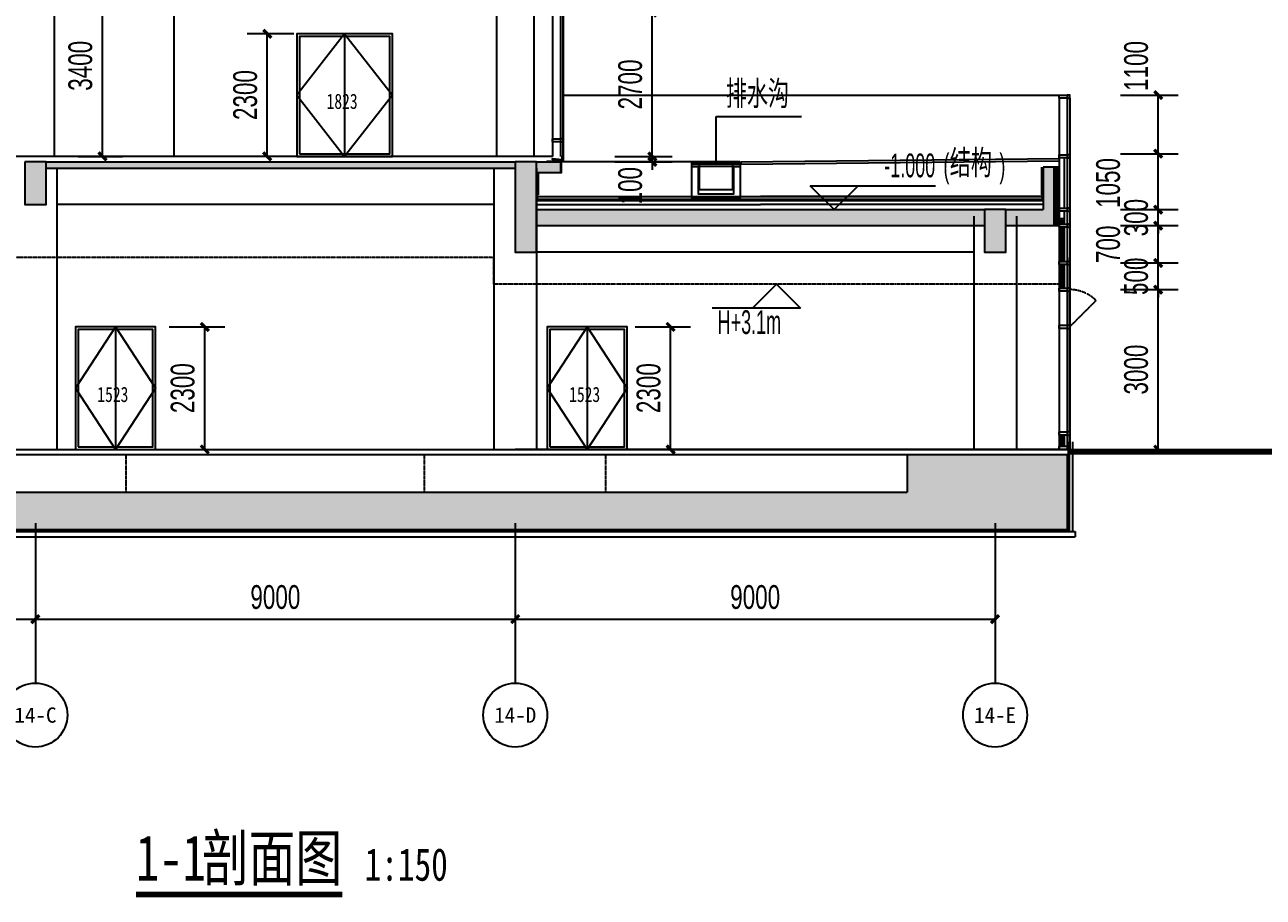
# Model space of a CAD drawing. Extents: x -186194 to 139607, y -228907 to -26595.
# Drawn here: x 56222 to 79452, y -180773 to -164401 of the extents above; entities that cross this region are included whole.
import ezdxf
from ezdxf.enums import TextEntityAlignment as Align

# ---------------------------------------------------------------- set-up
doc = ezdxf.new("R2010")
doc.units = 0
doc.header["$LTSCALE"] = 10
doc.header["$MEASUREMENT"] = 0
doc.linetypes.add('DASH', pattern=[0.35, 0.25, -0.1])
for name, color, linetype in [('01-标注_尺寸', 124, 'Continuous'), ('01-标注_标高', 200, 'Continuous'), ('01-标注_符号', 200, 'Continuous'), ('01-标注_轴线坐标', 132, 'Continuous'), ('02-TEXT_标注', 130, 'Continuous'), ('02-TEXT_轴号', 7, 'Continuous'), ('05-填充_天正', 26, 'Continuous'), ('A-C_玻璃幕墙', 140, 'Continuous'), ('A-C_窗', 140, 'Continuous'), ('A-C_门', 150, 'Continuous'), ('A-D_龙骨', 152, 'Continuous'), ('A-O_屋面', 201, 'Continuous'), ('A-O_防水层', 222, 'Continuous'), ('A-SUR_保温', 222, 'Continuous'), ('A-SUR_吊顶', 40, 'Continuous'), ('A-SUR_看线', 231, 'Continuous'), ('A-SUR_面层', 191, 'Continuous'), ('A-TECH_结构', 21, 'Continuous'), ('A_STR-砌块墙', 121, 'Continuous'), ('A_STR-砼墙', 51, 'Continuous'), ('A_STR-砼柱', 51, 'Continuous'), ('AXIS_TEXT', 7, 'Continuous'), ('D_铝板', 181, 'Continuous'), ('DIM_SYMB', 3, 'Continuous'), ('PUB_HATCH', 8, 'Continuous'), ('建-标注-文本', 254, 'Continuous'), ('构造物', 145, 'Continuous')]:
    doc.layers.add(name, color=color, linetype=linetype)
doc.layers.add('04-不打印_辅助线', color=165, linetype='Continuous', plot=False)
doc.styles.add('_TCH_AXIS', font='STXIHEI_0.TTF', dxfattribs={"width": 0.75})
doc.styles.add('_TCH_DIM', font='ros.shx', dxfattribs={"width": 0.8, "bigfont": 'jd.shx'})
doc.styles.add('_TCH_DIM_T3', font='ros.shx', dxfattribs={"width": 0.705882, "bigfont": 'jd.shx'})
doc.styles.add('COMPLEX', font='COMPLEX')
doc.styles.get("Standard").update_dxf_attribs({"font": 'STXIHEI_0.TTF', "width": 0.75})
doc.dimstyles.new('_TCH_ARCH&&150', dxfattribs={"dimtxt": 446.25, "dimasz": 150, "dimexe": 375, "dimexo": 450, "dimgap": 189.375, "dimtad": 1, "dimdec": 0, "dimzin": 0, "dimdsep": 46, "dimtxsty": '_TCH_DIM_T3', "dimblk": 'ARCHTICK', "dimcen": 0.09, "dimclrt": 7, "dimazin": 2, "dimtfac": 1, "dimtdec": 0, "dimtix": 1, "dimtmove": 2, "dimatfit": 3, "dimfxl": 0, "dimtolj": 1, "dimtzin": 0, "dimarcsym": 0})
pattern_1 = [(45, (4885.017, 670), (-17.96051, 17.96051), []), (45, (4902.977, 670), (-17.96051, 17.96051), [12.7, -6.35])]

# ---------------------------------------------------------------- blocks, each defined once
blk = doc.blocks.new('A$C0708122A')
for points in [[(0, 0), (1500, 0), (1500, 2300), (0, 2300)], [(50, 50), (1450, 50), (1450, 2250), (50, 2250)]]:
    blk.add_lwpolyline(points, close=True)
for points in [[(750, 2300), (0, 1150), (750, 0)], [(750, 2300), (750, 0)], [(750, 2300), (1500, 1150), (750, 0)]]:
    blk.add_lwpolyline(points)
at = {"layer": '04-不打印_辅助线', "width": 0.75}
blk.add_text('1523', height=285.4, dxfattribs=at).set_placement((411, 891))
blk = doc.blocks.new('A$C7BB36D39')
for points in [[(0, 0), (1800, 0), (1800, 2300), (0, 2300)], [(50, 50), (1750, 50), (1750, 2250), (50, 2250)]]:
    blk.add_lwpolyline(points, close=True)
for points in [[(900, 2300), (0, 1150), (900, 0)], [(900, 2300), (900, 0)], [(900, 2300), (1800, 1150), (900, 0)]]:
    blk.add_lwpolyline(points)
at = {"layer": '04-不打印_辅助线', "width": 0.75}
blk.add_text('1823', height=285.4, dxfattribs=at).set_placement((561, 891))
blk = doc.blocks.new('kyuhtr')
for points in [[(50, -30), (0, -30), (0, 30), (50, 30)], [(50, -30), (200, -30), (200, 30), (50, 30)]]:
    blk.add_lwpolyline(points, close=True)
blk = doc.blocks.new('$LinePat$岩棉板')
at = {"color": 0}
for p, q in [((0, -17), (12, -67)), ((12, -67), (24, -17))]:
    blk.add_line(p, q, dxfattribs=at)
for centre, start, end in [((12, -17), 0, 180), ((0, -67), 270, 0), ((24, -67), 180, 270)]:
    blk.add_arc(centre, 12, start, end, dxfattribs=at)
at = {"layer": 'Defpoints'}
blk.add_point((0, 0), dxfattribs=at)
at = {"layer": 'Defpoints', "color": 0}
blk.add_point((24, -84), dxfattribs=at)
blk = doc.blocks.new('*U16')
blk.add_lwpolyline([(0, 100), (440, 100), (440, 0), (0, 0)], close=True)
at = {"color": 8, "xscale": -1.222222221203703, "yscale": 1.188379012465143, "zscale": 1.188379012465143}
for p in [(29, 100), (59, 100), (88, 100), (117, 100), (147, 100), (176, 100), (205, 100), (235, 100), (264, 100), (293, 100), (323, 100), (352, 100), (381, 100), (411, 100), (440, 100)]:
    blk.add_blockref('$LinePat$岩棉板', p, dxfattribs=at)
blk = doc.blocks.new('*U15')
blk.add_lwpolyline([(0, 100), (640, 100), (640, 0), (0, 0)], close=True)
at = {"color": 8, "xscale": -1.212121211111111, "yscale": 1.188379012465143, "zscale": 1.188379012465143}
for p in [(29, 100), (58, 100), (87, 100), (116, 100), (145, 100), (175, 100), (204, 100), (233, 100), (262, 100), (291, 100), (320, 100), (349, 100), (378, 100), (407, 100), (436, 100), (465, 100), (495, 100), (524, 100), (553, 100), (582, 100), (611, 100), (640, 100)]:
    blk.add_blockref('$LinePat$岩棉板', p, dxfattribs=at)
blk = doc.blocks.new('*U18')
blk.add_lwpolyline([(0, 100), (210, 100), (210, 0), (0, 0)], close=True)
at = {"color": 8, "xscale": -1.249999998939797, "yscale": 1.188379012465143, "zscale": 1.188379012465143}
for p in [(30, 100), (60, 100), (90, 100), (120, 100), (150, 100), (180, 100), (210, 100)]:
    blk.add_blockref('$LinePat$岩棉板', p, dxfattribs=at)
blk = doc.blocks.new('*U39')
blk.add_lwpolyline([(0, 100), (1100, 100), (1100, 0), (0, 0)], close=True)
at = {"color": 8, "xscale": -1.206140349872267, "yscale": 1.188379012465143, "zscale": 1.188379012465143}
for p in [(29, 100), (58, 100), (87, 100), (116, 100), (145, 100), (174, 100), (203, 100), (232, 100), (261, 100), (289, 100), (318, 100), (347, 100), (376, 100), (405, 100), (434, 100), (463, 100), (492, 100), (521, 100), (550, 100), (579, 100), (608, 100), (637, 100), (666, 100), (695, 100), (724, 100), (753, 100), (782, 100), (811, 100), (839, 100), (868, 100), (897, 100), (926, 100), (955, 100), (984, 100), (1013, 100), (1042, 100), (1071, 100), (1100, 100)]:
    blk.add_blockref('$LinePat$岩棉板', p, dxfattribs=at)
blk = doc.blocks.new('*U40')
blk.add_lwpolyline([(0, 100), (100, 100), (100, 0), (0, 0)], close=True)
at = {"color": 8, "xscale": -1.38888889191253, "yscale": 1.188379012465143, "zscale": 1.188379012465143}
for p in [(33, 100), (67, 100), (100, 100)]:
    blk.add_blockref('$LinePat$岩棉板', p, dxfattribs=at)
blk = doc.blocks.new('dartt')
at = {"transparency": 33554641}
h = blk.add_hatch(dxfattribs=at)
h.set_pattern_fill('ANSI32', color=26)
h.set_pattern_definition([(45, (1294.211, 122.3605), (-3.367596, 3.367596), []), (45, (1296.4563, 122.3605), (-3.367596, 3.367596), [])])
edge = h.paths.add_edge_path()
edge.add_arc((0, 21), 4, 0, 90)
edge.add_line((0, 25), (0, 0))
edge.add_line((0, 0), (25, 0))
edge.add_arc((21, 0), 4, 0, 90)
edge.add_line((21, 4), (4, 4))
edge.add_line((4, 4), (4, 21))
blk.add_lwpolyline([(0, 25), (0, 0), (25, 0)])
blk.add_lwpolyline([(0, 25), (0, 25, -0.414214), (4, 21), (4, 4), (21, 4, -0.414214), (25, 0), (25, 0)], format="xyb")
blk = doc.blocks.new('ddddd')
at = {"layer": '05-填充_天正'}
h = blk.add_hatch(dxfattribs=at)
h.set_pattern_fill('ANSI33', color=256, scale=8)
h.set_pattern_definition([(45, (4711.517, 670), (-17.96051, 17.96051), []), (45, (4729.477, 670), (-17.96051, 17.96051), [12.7, -6.35])])
h.paths.add_polyline_path([(-628, 580), (-628, 550), (-325, 550), (-325, 580)])
h = blk.add_hatch(dxfattribs=at)
h.set_pattern_fill('ANSI33', color=256, scale=8)
h.set_pattern_definition(pattern_1)
h.paths.add_polyline_path([(-260, 550), (-260, 580), (-310, 580), (-310, 550)])
h = blk.add_hatch(dxfattribs=at)
h.set_pattern_fill('ANSI33', color=256, scale=8)
h.set_pattern_definition(pattern_1)
h.paths.add_polyline_path([(-195, 550), (-195, 580), (-245, 580), (-245, 550)])
h = blk.add_hatch(dxfattribs=at)
h.set_pattern_fill('ANSI33', color=256, scale=8)
h.set_pattern_definition(pattern_1)
h.paths.add_polyline_path([(-130, 550), (-130, 580), (-180, 580), (-180, 550)])
h = blk.add_hatch(dxfattribs=at)
h.set_pattern_fill('ANSI33', color=256, scale=8)
h.set_pattern_definition([(45, (5091.517, 670), (-17.96051, 17.96051), []), (45, (5109.477, 670), (-17.96051, 17.96051), [12.7, -6.35])])
h.paths.add_polyline_path([(262, 550), (262, 580), (-50, 580), (-50, 550)])
blk.add_lwpolyline([(-500, 550), (-500, 60), (130, 60), (130, 550)], dxfattribs=at)
at = {"layer": 'A-SUR_面层'}
for p, q in [((262, 580), (-628, 580)), ((-628, 550), (-628, 580)), ((262, 550), (-628, 550)), ((-325, 550), (-325, 580)), ((-310, 550), (-310, 580)), ((-260, 550), (-260, 580)), ((-245, 550), (-245, 580)), ((-195, 550), (-195, 580)), ((-180, 550), (-180, 580)), ((-130, 550), (-130, 580)), ((-115, 550), (-115, 580)), ((-65, 550), (-65, 580)), ((-50, 550), (-50, 580)), ((262, 550), (262, 580))]:
    blk.add_line(p, q, dxfattribs=at)
at = {"layer": 'A_STR-砌块墙'}
blk.add_lwpolyline([(-640, 490), (-520, 490), (-520, -20), (150, -20), (150, 490), (270, 490), (270, -100), (-640, -100), (-640, 490)], dxfattribs=at)
at = {"layer": '构造物', "ltscale": 0.2}
blk.add_lwpolyline([(-640, 540), (270, 540), (270, 490), (-640, 490)], close=True, dxfattribs=at)
at = {"layer": '构造物', "linetype": 'DASH', "ltscale": 0.2}
blk.add_blockref('dartt', (-640, 540), dxfattribs=at)
at = {"layer": '构造物', "linetype": 'DASH', "ltscale": 0.2, "xscale": -1}
blk.add_blockref('dartt', (270, 540), dxfattribs=at)
blk = doc.blocks.new('_AXISO')
blk.add_circle((0, 0), 0.5)
at = {"layer": 'AXIS_TEXT', "style": 'COMPLEX', "width": 1.041667}
blk.add_attdef('A', text='', height=0.56, dxfattribs=at).set_placement((-0.25, -0.28), (0.25, -0.28), align=Align.FIT)
blk = doc.blocks.new('_ArchTick')
at = {"color": 0, "linetype": 'ByBlock', "const_width": 0.4}
blk.add_lwpolyline([(-0.5, -0.5), (0.5, 0.5)], dxfattribs=at)
blk = doc.blocks.new('*D96')
at = {"layer": '01-标注_轴线坐标', "color": 0, "lineweight": -2, "transparency": 16777216}
for p, q in [((47422, -174204), (47422, -175929)), ((56422, -174204), (56422, -175929)), ((47422, -175554), (56422, -175554))]:
    blk.add_line(p, q, dxfattribs=at)
at = {"layer": 'Defpoints', "color": 0, "transparency": 16777216}
for p in [(47422, -173754), (56422, -173754), (56422, -175554)]:
    blk.add_point(p, dxfattribs=at)
at = {"layer": '01-标注_轴线坐标', "color": 0, "lineweight": -2, "transparency": 16777216, "xscale": 150, "yscale": 150, "zscale": 150, "rotation": 180}
blk.add_blockref('_ArchTick', (47422, -175554), dxfattribs=at)
at = {"layer": '01-标注_轴线坐标', "color": 0, "lineweight": -2, "transparency": 16777216, "xscale": 150, "yscale": 150, "zscale": 150}
blk.add_blockref('_ArchTick', (56422, -175554), dxfattribs=at)
at = {"layer": '01-标注_轴线坐标', "color": 7, "transparency": 16777216, "insert": (51922, -175142), "char_height": 446.2, "attachment_point": 5, "style": '_TCH_DIM_T3'}
blk.add_mtext('\\A1;9000', dxfattribs=at)
blk = doc.blocks.new('*D97')
at = {"layer": '01-标注_轴线坐标', "color": 0, "lineweight": -2, "transparency": 16777216}
for p, q in [((56422, -174204), (56422, -175929)), ((65422, -174204), (65422, -175929)), ((56422, -175554), (65422, -175554))]:
    blk.add_line(p, q, dxfattribs=at)
at = {"layer": 'Defpoints', "color": 0, "transparency": 16777216}
for p in [(56422, -173754), (65422, -173754), (65422, -175554)]:
    blk.add_point(p, dxfattribs=at)
at = {"layer": '01-标注_轴线坐标', "color": 0, "lineweight": -2, "transparency": 16777216, "xscale": 150, "yscale": 150, "zscale": 150, "rotation": 180}
blk.add_blockref('_ArchTick', (56422, -175554), dxfattribs=at)
at = {"layer": '01-标注_轴线坐标', "color": 0, "lineweight": -2, "transparency": 16777216, "xscale": 150, "yscale": 150, "zscale": 150}
blk.add_blockref('_ArchTick', (65422, -175554), dxfattribs=at)
at = {"layer": '01-标注_轴线坐标', "color": 7, "transparency": 16777216, "insert": (60922, -175142), "char_height": 446.2, "attachment_point": 5, "style": '_TCH_DIM_T3'}
blk.add_mtext('\\A1;9000', dxfattribs=at)
blk = doc.blocks.new('*D98')
at = {"layer": '01-标注_轴线坐标', "color": 0, "lineweight": -2, "transparency": 16777216}
for p, q in [((65422, -174204), (65422, -175929)), ((74422, -174204), (74422, -175929)), ((65422, -175554), (74422, -175554))]:
    blk.add_line(p, q, dxfattribs=at)
at = {"layer": 'Defpoints', "color": 0, "transparency": 16777216}
for p in [(65422, -173754), (74422, -173754), (74422, -175554)]:
    blk.add_point(p, dxfattribs=at)
at = {"layer": '01-标注_轴线坐标', "color": 0, "lineweight": -2, "transparency": 16777216, "xscale": 150, "yscale": 150, "zscale": 150, "rotation": 180}
blk.add_blockref('_ArchTick', (65422, -175554), dxfattribs=at)
at = {"layer": '01-标注_轴线坐标', "color": 0, "lineweight": -2, "transparency": 16777216, "xscale": 150, "yscale": 150, "zscale": 150}
blk.add_blockref('_ArchTick', (74422, -175554), dxfattribs=at)
at = {"layer": '01-标注_轴线坐标', "color": 7, "transparency": 16777216, "insert": (69922, -175142), "char_height": 446.2, "attachment_point": 5, "style": '_TCH_DIM_T3'}
blk.add_mtext('\\A1;9000', dxfattribs=at)
blk = doc.blocks.new('_FZH')
blk.add_lwpolyline([(-0.5, -0.5), (0.5, -0.5), (0.5, 0.5), (-0.5, 0.5)], close=True)
at = {"layer": 'PUB_HATCH'}
blk.add_solid([(-0.5, -0.5), (0.5, -0.5), (-0.5, 0.5), (0.5, 0.5)], dxfattribs=at)
blk = doc.blocks.new('*D123')
at = {"layer": '01-标注_尺寸', "color": 0, "lineweight": -2, "transparency": 16777216}
for p, q in [((67287, -164170), (68367, -164170)), ((67992, -166871), (67992, -164170)), ((67287, -166871), (68367, -166871))]:
    blk.add_line(p, q, dxfattribs=at)
at = {"layer": 'Defpoints', "color": 0, "transparency": 16777216}
for p in [(66837, -164170), (67992, -164170), (66837, -166871)]:
    blk.add_point(p, dxfattribs=at)
at = {"layer": '01-标注_尺寸', "color": 0, "lineweight": -2, "transparency": 16777216, "xscale": 150, "yscale": 150, "zscale": 150}
for p, rotation in [((67992, -164170), 90), ((67992, -166871), 270)]:
    blk.add_blockref('_ArchTick', p, dxfattribs=dict(at, rotation=rotation))
at = {"layer": '01-标注_尺寸', "color": 7, "transparency": 16777216, "insert": (67579, -165521), "char_height": 446.2, "attachment_point": 5, "rotation": 90, "style": '_TCH_DIM_T3'}
blk.add_mtext('\\A1;2700', dxfattribs=at)
blk = doc.blocks.new('*D124')
at = {"layer": '01-标注_尺寸', "color": 0, "lineweight": -2, "transparency": 16777216}
for p, q in [((67992, -166871), (67992, -166721)), ((67287, -166871), (68367, -166871)), ((67287, -166971), (68367, -166971)), ((67992, -166971), (67992, -166871)), ((67992, -166971), (67992, -167121))]:
    blk.add_line(p, q, dxfattribs=at)
at = {"layer": 'Defpoints', "color": 0, "transparency": 16777216}
for p in [(66837, -166871), (66837, -166971), (67992, -166871)]:
    blk.add_point(p, dxfattribs=at)
at = {"layer": '01-标注_尺寸', "color": 0, "lineweight": -2, "transparency": 16777216, "xscale": 150, "yscale": 150, "zscale": 150}
for p, rotation in [((67992, -166871), 270), ((67992, -166971), 90)]:
    blk.add_blockref('_ArchTick', p, dxfattribs=dict(at, rotation=rotation))
at = {"layer": '01-标注_尺寸', "color": 7, "transparency": 16777216, "insert": (67579, -167421), "char_height": 446.2, "attachment_point": 5, "rotation": 90, "style": '_TCH_DIM_T3'}
blk.add_mtext('\\A1;100', dxfattribs=at)
blk = doc.blocks.new('*D125')
at = {"layer": '01-标注_尺寸', "color": 0, "lineweight": -2, "transparency": 16777216}
for p, q in [((76777, -165721), (77857, -165721)), ((77482, -166820), (77482, -165721)), ((76777, -166820), (77857, -166820))]:
    blk.add_line(p, q, dxfattribs=at)
at = {"layer": 'Defpoints', "color": 0, "transparency": 16777216}
for p in [(76327, -165721), (77482, -165721), (76327, -166820)]:
    blk.add_point(p, dxfattribs=at)
at = {"layer": '01-标注_尺寸', "color": 0, "lineweight": -2, "transparency": 16777216, "xscale": 150, "yscale": 150, "zscale": 150}
for p, rotation in [((77482, -165721), 90), ((77482, -166820), 270)]:
    blk.add_blockref('_ArchTick', p, dxfattribs=dict(at, rotation=rotation))
at = {"layer": '01-标注_尺寸', "color": 7, "transparency": 16777216, "insert": (77069, -165174), "char_height": 446.2, "attachment_point": 5, "rotation": 90, "style": '_TCH_DIM_T3'}
blk.add_mtext('\\A1;1100', dxfattribs=at)
blk = doc.blocks.new('*D126')
at = {"layer": '01-标注_尺寸', "color": 0, "lineweight": -2, "transparency": 16777216}
for p, q in [((76777, -166820), (77857, -166820)), ((77482, -167870), (77482, -166820)), ((76777, -167870), (77857, -167870))]:
    blk.add_line(p, q, dxfattribs=at)
at = {"layer": 'Defpoints', "color": 0, "transparency": 16777216}
for p in [(76327, -166820), (77482, -166820), (76327, -167870)]:
    blk.add_point(p, dxfattribs=at)
at = {"layer": '01-标注_尺寸', "color": 0, "lineweight": -2, "transparency": 16777216, "xscale": 150, "yscale": 150, "zscale": 150}
for p, rotation in [((77482, -166820), 90), ((77482, -167870), 270)]:
    blk.add_blockref('_ArchTick', p, dxfattribs=dict(at, rotation=rotation))
at = {"layer": '01-标注_尺寸', "color": 7, "transparency": 16777216, "insert": (76544, -167370), "char_height": 446.2, "attachment_point": 5, "rotation": 90, "style": '_TCH_DIM_T3'}
blk.add_mtext('\\A1;1050', dxfattribs=at)
blk = doc.blocks.new('*D127')
at = {"layer": '01-标注_尺寸', "color": 0, "lineweight": -2, "transparency": 16777216}
for p, q in [((77482, -167870), (77482, -167720)), ((76777, -167870), (77857, -167870)), ((77482, -168170), (77482, -167870)), ((76777, -168170), (77857, -168170)), ((77482, -168170), (77482, -168320))]:
    blk.add_line(p, q, dxfattribs=at)
at = {"layer": 'Defpoints', "color": 0, "transparency": 16777216}
for p in [(76327, -167870), (77482, -167870), (76327, -168170)]:
    blk.add_point(p, dxfattribs=at)
at = {"layer": '01-标注_尺寸', "color": 0, "lineweight": -2, "transparency": 16777216, "xscale": 150, "yscale": 150, "zscale": 150}
for p, rotation in [((77482, -167870), 270), ((77482, -168170), 90)]:
    blk.add_blockref('_ArchTick', p, dxfattribs=dict(at, rotation=rotation))
at = {"layer": '01-标注_尺寸', "color": 7, "transparency": 16777216, "insert": (77069, -168020), "char_height": 446.2, "attachment_point": 5, "rotation": 90, "style": '_TCH_DIM_T3'}
blk.add_mtext('\\A1;300', dxfattribs=at)
blk = doc.blocks.new('*D128')
at = {"layer": '01-标注_尺寸', "color": 0, "lineweight": -2, "transparency": 16777216}
for p, q in [((76777, -168170), (77857, -168170)), ((77482, -168871), (77482, -168170)), ((76777, -168871), (77857, -168871))]:
    blk.add_line(p, q, dxfattribs=at)
at = {"layer": 'Defpoints', "color": 0, "transparency": 16777216}
for p in [(76327, -168170), (77482, -168170), (76327, -168871)]:
    blk.add_point(p, dxfattribs=at)
at = {"layer": '01-标注_尺寸', "color": 0, "lineweight": -2, "transparency": 16777216, "xscale": 150, "yscale": 150, "zscale": 150}
for p, rotation in [((77482, -168170), 90), ((77482, -168871), 270)]:
    blk.add_blockref('_ArchTick', p, dxfattribs=dict(at, rotation=rotation))
at = {"layer": '01-标注_尺寸', "color": 7, "transparency": 16777216, "insert": (76544, -168520), "char_height": 446.2, "attachment_point": 5, "rotation": 90, "style": '_TCH_DIM_T3'}
blk.add_mtext('\\A1;700', dxfattribs=at)
blk = doc.blocks.new('*D129')
at = {"layer": '01-标注_尺寸', "color": 0, "lineweight": -2, "transparency": 16777216}
for p, q in [((76777, -168871), (77857, -168871)), ((77482, -168871), (77482, -168721)), ((77482, -169371), (77482, -168871)), ((76777, -169371), (77857, -169371)), ((77482, -169371), (77482, -169521))]:
    blk.add_line(p, q, dxfattribs=at)
at = {"layer": 'Defpoints', "color": 0, "transparency": 16777216}
for p in [(76327, -168871), (77482, -168871), (76327, -169371)]:
    blk.add_point(p, dxfattribs=at)
at = {"layer": '01-标注_尺寸', "color": 0, "lineweight": -2, "transparency": 16777216, "xscale": 150, "yscale": 150, "zscale": 150}
for p, rotation in [((77482, -168871), 270), ((77482, -169371), 90)]:
    blk.add_blockref('_ArchTick', p, dxfattribs=dict(at, rotation=rotation))
at = {"layer": '01-标注_尺寸', "color": 7, "transparency": 16777216, "insert": (77069, -169121), "char_height": 446.2, "attachment_point": 5, "rotation": 90, "style": '_TCH_DIM_T3'}
blk.add_mtext('\\A1;500', dxfattribs=at)
blk = doc.blocks.new('*D130')
at = {"layer": '01-标注_尺寸', "color": 0, "lineweight": -2, "transparency": 16777216}
for p, q in [((76777, -169371), (77857, -169371)), ((77482, -172371), (77482, -169371)), ((76777, -172371), (77857, -172371))]:
    blk.add_line(p, q, dxfattribs=at)
at = {"layer": 'Defpoints', "color": 0, "transparency": 16777216}
for p in [(76327, -169371), (77482, -169371), (76327, -172371)]:
    blk.add_point(p, dxfattribs=at)
at = {"layer": '01-标注_尺寸', "color": 0, "lineweight": -2, "transparency": 16777216, "xscale": 150, "yscale": 150, "zscale": 150}
for p, rotation in [((77482, -169371), 90), ((77482, -172371), 270)]:
    blk.add_blockref('_ArchTick', p, dxfattribs=dict(at, rotation=rotation))
at = {"layer": '01-标注_尺寸', "color": 7, "transparency": 16777216, "insert": (77069, -170871), "char_height": 446.2, "attachment_point": 5, "rotation": 90, "style": '_TCH_DIM_T3'}
blk.add_mtext('\\A1;3000', dxfattribs=at)
blk = doc.blocks.new('*D193')
at = {"layer": '01-标注_尺寸', "color": 0, "lineweight": -2, "transparency": 16777216}
for p, q in [((61268, -164570), (60395, -164570)), ((60770, -166870), (60770, -164570)), ((61268, -166870), (60395, -166870))]:
    blk.add_line(p, q, dxfattribs=at)
at = {"layer": 'Defpoints', "color": 0, "transparency": 16777216}
for p in [(60770, -164570), (61718, -164570), (61718, -166870)]:
    blk.add_point(p, dxfattribs=at)
at = {"layer": '01-标注_尺寸', "color": 0, "lineweight": -2, "transparency": 16777216, "xscale": 150, "yscale": 150, "zscale": 150}
for p, rotation in [((60770, -164570), 90), ((60770, -166870), 270)]:
    blk.add_blockref('_ArchTick', p, dxfattribs=dict(at, rotation=rotation))
at = {"layer": '01-标注_尺寸', "color": 7, "transparency": 16777216, "insert": (60358, -165720), "char_height": 446.2, "attachment_point": 5, "rotation": 90, "style": '_TCH_DIM_T3'}
blk.add_mtext('\\A1;2300', dxfattribs=at)
blk = doc.blocks.new('*D194')
at = {"layer": '01-标注_尺寸', "color": 0, "lineweight": -2, "transparency": 16777216}
for p, q in [((67672, -170071), (68711, -170071)), ((68336, -172370), (68336, -170071)), ((67672, -172370), (68711, -172370))]:
    blk.add_line(p, q, dxfattribs=at)
at = {"layer": 'Defpoints', "color": 0, "transparency": 16777216}
for p in [(67222, -170071), (68336, -170071), (67222, -172370)]:
    blk.add_point(p, dxfattribs=at)
at = {"layer": '01-标注_尺寸', "color": 0, "lineweight": -2, "transparency": 16777216, "xscale": 150, "yscale": 150, "zscale": 150}
for p, rotation in [((68336, -170071), 90), ((68336, -172370), 270)]:
    blk.add_blockref('_ArchTick', p, dxfattribs=dict(at, rotation=rotation))
at = {"layer": '01-标注_尺寸', "color": 7, "transparency": 16777216, "insert": (67924, -171220), "char_height": 446.2, "attachment_point": 5, "rotation": 90, "style": '_TCH_DIM_T3'}
blk.add_mtext('\\A1;2300', dxfattribs=at)
blk = doc.blocks.new('*D195')
at = {"layer": '01-标注_尺寸', "color": 0, "lineweight": -2, "transparency": 16777216}
for p, q in [((58933, -170071), (59973, -170071)), ((59598, -172370), (59598, -170071)), ((58933, -172370), (59973, -172370))]:
    blk.add_line(p, q, dxfattribs=at)
at = {"layer": 'Defpoints', "color": 0, "transparency": 16777216}
for p in [(58483, -170071), (59598, -170071), (58483, -172370)]:
    blk.add_point(p, dxfattribs=at)
at = {"layer": '01-标注_尺寸', "color": 0, "lineweight": -2, "transparency": 16777216, "xscale": 150, "yscale": 150, "zscale": 150}
for p, rotation in [((59598, -170071), 90), ((59598, -172370), 270)]:
    blk.add_blockref('_ArchTick', p, dxfattribs=dict(at, rotation=rotation))
at = {"layer": '01-标注_尺寸', "color": 7, "transparency": 16777216, "insert": (59185, -171220), "char_height": 446.2, "attachment_point": 5, "rotation": 90, "style": '_TCH_DIM_T3'}
blk.add_mtext('\\A1;2300', dxfattribs=at)
blk = doc.blocks.new('*D209')
at = {"layer": '01-标注_尺寸', "color": 0, "lineweight": -2, "transparency": 16777216}
for p, q in [((57222, -163471), (58054, -163471)), ((57679, -166870), (57679, -163471)), ((57222, -166870), (58054, -166870))]:
    blk.add_line(p, q, dxfattribs=at)
at = {"layer": 'Defpoints', "color": 0, "transparency": 16777216}
for p in [(56772, -163471), (57679, -163471), (56772, -166870)]:
    blk.add_point(p, dxfattribs=at)
at = {"layer": '01-标注_尺寸', "color": 0, "lineweight": -2, "transparency": 16777216, "xscale": 150, "yscale": 150, "zscale": 150}
for p, rotation in [((57679, -163471), 90), ((57679, -166870), 270)]:
    blk.add_blockref('_ArchTick', p, dxfattribs=dict(at, rotation=rotation))
at = {"layer": '01-标注_尺寸', "color": 7, "transparency": 16777216, "insert": (57266, -165171), "char_height": 446.2, "attachment_point": 5, "rotation": 90, "style": '_TCH_DIM_T3'}
blk.add_mtext('\\A1;3400', dxfattribs=at)

msp = doc.modelspace()

# ---------------------------------------------------------------- hatches: boundary and pattern name
at = {"layer": '05-填充_天正'}
for points in [[(56621.8, -166970.5), (56621.8, -167090.5), (65421.8, -167090.5), (65421.8, -166970.5)], [(65821.8, -166970.5), (65821.8, -167170.5), (66271.8, -167170.5), (66271.8, -166970.5)], [(75321.8, -167070.5), (75321.8, -167870.5), (75421.8, -167970.5), (75521.8, -167870.5), (75521.8, -167070.5)], [(74221.8, -168170.5), (74221.8, -167870.5), (65821.8, -167870.5), (65821.8, -168170.5)], [(74621.8, -167870.5), (74621.8, -168170.5), (75421.8, -168170.5), (75421.8, -167970.5), (75321.8, -167870.5)], [(75421.8, -167970.5), (75421.8, -168170.5), (75521.8, -168170.5), (75521.8, -167870.5)], [(72771.8, -172470.5), (72771.8, -173170.5), (75771.8, -173870.5), (75771.8, -172470.5)], [(37321.8, -173170.5), (36921.8, -173870.5), (75771.8, -173870.5), (72771.8, -173170.5)]]:
    msp.add_hatch(color=256, dxfattribs=at).paths.add_polyline_path(points)

# ---------------------------------------------------------------- linework, layer by layer
msp.add_lwpolyline([(68743.8, -166970.5), (66281.8, -166970.5)])
at = {"layer": '01-标注_标高'}
for p, q in [((71406.2, -167870.5), (70956.2, -167420.5)), ((70956.2, -167420.5), (73303.7, -167420.5)), ((71406.2, -167870.5), (71856.2, -167420.5)), ((70356.2, -167870.5), (71856.2, -167870.5)), ((70321.8, -169270.5), (69871.8, -169720.5)), ((70321.8, -169270.5), (70771.8, -169720.5)), ((70771.8, -169720.5), (69117.3, -169720.5))]:
    msp.add_line(p, q, dxfattribs=at)
at = {"layer": '01-标注_符号'}
for p, q in [((69188.8, -166970.5), (69188.8, -166122.5)), ((69188.8, -166122.5), (70791.6, -166122.5))]:
    msp.add_line(p, q, dxfattribs=at)
at = {"layer": '01-标注_轴线坐标'}
for p, q in [((56421.8, -173754), (56421.8, -176754)), ((65421.8, -173754), (65421.8, -176754)), ((74421.8, -173754), (74421.8, -176754))]:
    msp.add_line(p, q, dxfattribs=at)
at = {"layer": '04-不打印_辅助线', "linetype": 'DASH'}
msp.add_lwpolyline([(75821.8, -170070.5), (76316.7, -169575.5)], dxfattribs=at)
at = {"layer": '04-不打印_辅助线'}
msp.add_lwpolyline([(22060.7, -172370.5), (79388.6, -172370.5)], dxfattribs=at)
at = {"layer": '04-不打印_辅助线', "linetype": 'DASH'}
msp.add_arc((75821.8, -170070.5), 700, 45, 90, dxfattribs=at)
at = {"layer": 'A-C_玻璃幕墙'}
for points in [[(66321.8, -166870.5), (66321.8, -162670.5)], [(75821.8, -172370.5), (75821.8, -168770.5)]]:
    msp.add_lwpolyline(points, dxfattribs=at)
at = {"layer": 'A-C_窗'}
for points in [[(66121.8, -160370.5), (66121.8, -166870.5)], [(66271.8, -160370.5), (66271.8, -166870.5)], [(66321.8, -160370.5), (66321.8, -166870.5)], [(75621.8, -165780.5), (75621.8, -172370.5)], [(75771.8, -165780.5), (75771.8, -172370.5)], [(75821.8, -165780.5), (75821.8, -172370.5)]]:
    msp.add_lwpolyline(points, dxfattribs=at)
at = {"layer": 'A-O_屋面'}
for p, q in [((65821.8, -167700.5), (70021.8, -167700.5)), ((65852, -167620.5), (70021.8, -167620.5)), ((75291.5, -167620.5), (70021.8, -167620.5)), ((70021.8, -167620.5), (75291.5, -167620.5)), ((70021.8, -167700.5), (75321.8, -167700.5)), ((65821.8, -167770.5), (70021.8, -167770.5)), ((75321.8, -167770.5), (70021.8, -167770.5))]:
    msp.add_line(p, q, dxfattribs=at)
msp.add_lwpolyline([(69661.8, -167020.5), (69661.8, -166970.5), (75621.8, -166910.9), (75621.8, -166960.9), (69661.8, -167020.5)], dxfattribs=at)
at = {"layer": 'A-O_防水层'}
for p, q in [((65821.8, -167680.5), (70021.8, -167680.5)), ((70021.8, -167680.5), (75321.8, -167680.5))]:
    msp.add_line(p, q, dxfattribs=at)
for points in [[(66021.8, -166970.5), (66021.8, -166960.5), (66281.8, -166960.5), (66281.8, -167180.5), (65851.8, -167180.5, 0.4142136), (65831.8, -167200.5), (65831.8, -167650.5, 0.4142136), (65851.8, -167670.5), (70021.8, -167670.5)], [(70021.8, -167670.5), (75291.8, -167670.5, 0.4142136), (75311.8, -167650.5), (75311.8, -167070.5)]]:
    msp.add_lwpolyline(points, format="xyb", dxfattribs=at)
at = {"layer": 'A-SUR_保温', "color": 26}
for p, q in [((65852, -167170.5), (65852, -167590.5)), ((75291.5, -167070.5), (75291.5, -167590.5))]:
    msp.add_line(p, q, dxfattribs=at)
at = {"layer": 'A-SUR_保温'}
for p, q in [((75791.8, -172226.5), (75791.8, -173910.5)), ((75811.8, -172226.5), (75811.8, -173910.5)), ((75871.8, -172226.5), (75871.8, -173910.5)), ((36881.8, -173910.5), (75921.8, -173910.5)), ((36901.8, -173890.5), (75791.8, -173890.5)), ((75921.8, -173910.5), (75921.8, -174010.5)), ((36662.3, -174010.5), (75921.8, -174010.5))]:
    msp.add_line(p, q, dxfattribs=at)
at = {"layer": 'A-SUR_吊顶', "linetype": 'DASH'}
msp.add_lwpolyline([(75621.8, -169270.5), (65021.8, -169270.5), (65021.8, -168770.5), (40121.8, -168770.5), (40121.8, -169270.5), (37321.8, -169270.5)], dxfattribs=at)
at = {"layer": 'A-SUR_看线'}
for p, q in [((66321.8, -165720.5), (75621.8, -165720.5)), ((75821.8, -172370.5), (87506.7, -172370.5))]:
    msp.add_line(p, q, dxfattribs=at)
msp.add_lwpolyline([(59021.8, -166870.5), (59021.8, -162970.5)], dxfattribs=at)
at = {"layer": 'A-SUR_看线', "const_width": 100}
msp.add_lwpolyline([(75821.8, -172420.5), (87506.7, -172420.5)], dxfattribs=at)
at = {"layer": 'A-SUR_面层'}
for points in [[(66121.8, -166870.5), (37721.8, -166870.5)], [(37321.8, -172370.5), (65421.8, -172370.5)], [(75621.8, -172370.5), (65421.8, -172370.5)]]:
    msp.add_lwpolyline(points, dxfattribs=at)
at = {"layer": 'A-TECH_结构'}
for points in [[(56771.8, -161990.5), (56771.8, -166870.5)], [(65071.8, -162190.5), (65071.8, -166870.5)], [(65771.8, -162190.5), (65771.8, -166870.5)], [(56821.8, -167090.5), (56821.8, -172370.5)], [(65021.8, -167090.5), (65021.8, -172370.5)], [(65821.8, -167090.5), (65821.8, -172370.5)], [(65021.8, -167770.5), (56821.8, -167770.5)], [(74021.8, -167990.5), (74021.8, -172370.5)], [(74821.8, -167990.5), (74821.8, -172370.5)], [(74021.8, -168670.5), (65821.8, -168670.5)]]:
    msp.add_lwpolyline(points, dxfattribs=at)
at = {"layer": 'A_STR-砼墙'}
for p, q in [((56621.8, -166970.5), (65421.8, -166970.5)), ((65821.8, -166970.5), (66271.8, -166970.5)), ((66271.8, -166970.5), (66271.8, -167170.5)), ((56621.8, -167090.5), (65421.8, -167090.5)), ((65821.8, -167170.5), (66271.8, -167170.5)), ((75321.8, -167070.5), (75321.8, -167870.5)), ((75521.8, -167070.5), (75321.8, -167070.5)), ((75521.8, -167070.5), (75521.8, -167870.5)), ((65821.8, -167870.5), (74221.8, -167870.5)), ((74621.8, -167870.5), (75321.8, -167870.5)), ((75521.8, -167870.5), (75521.8, -167870.5)), ((75521.8, -167870.5), (75521.8, -168170.5)), ((65821.8, -168170.5), (74221.8, -168170.5)), ((74621.8, -168170.5), (75421.8, -168170.5)), ((75421.8, -168170.5), (75521.8, -168170.5)), ((72771.8, -172470.5), (72771.8, -173170.5)), ((75771.8, -172470.5), (72771.8, -172470.5)), ((75771.8, -172470.5), (75771.8, -173870.5)), ((37321.8, -173170.5), (72771.8, -173170.5)), ((36921.8, -173870.5), (75771.8, -173870.5))]:
    msp.add_line(p, q, dxfattribs=at)
at = {"layer": 'A_STR-砼墙', "linetype": 'DASH'}
for p, q in [((58121.8, -173170.5), (58121.8, -172470.5)), ((63721.8, -173170.5), (63721.8, -172470.5)), ((67121.8, -173170.5), (67121.8, -172470.5))]:
    msp.add_line(p, q, dxfattribs=at)
at = {"layer": 'A_STR-砼墙'}
msp.add_lwpolyline([(75771.8, -172470.5), (37321.8, -172470.5)], dxfattribs=at)
at = {"layer": 'D_铝板'}
for p, q in [((75721.8, -167840.5), (75721.8, -166900.5)), ((75721.8, -168140.5), (75721.8, -167900.5))]:
    msp.add_line(p, q, dxfattribs=at)
msp.add_lwpolyline([(66321.8, -166870.5), (66321.8, -166950.5), (66121.8, -166930.5), (66121.8, -166910.4), (66301.8, -166928.4), (66301.8, -166870.5)], close=True, dxfattribs=at)
at = {"layer": 'DIM_SYMB', "const_width": 105}
msp.add_lwpolyline([(58307.1, -180720.1), (62177, -180720.1)], dxfattribs=at)

# ---------------------------------------------------------------- block references
msp.add_blockref('ddddd', (69371.8, -167550.5))
at = {"layer": '01-标注_轴线坐标'}
ref = msp.add_blockref('_AXISO', (56421.8, -177354), dxfattribs=dict(at, xscale=1200, yscale=1200, zscale=1200))
ref.add_attrib('A', '14-C', dxfattribs={"layer": '02-TEXT_轴号', "height": 287.06, "style": '_TCH_AXIS', "width": 1.215712}).set_placement((56027, -177497.5), (56816.5, -177497.5), align=Align.FIT)
ref = msp.add_blockref('_AXISO', (65421.8, -177354), dxfattribs=dict(at, xscale=1200, yscale=1200, zscale=1200))
ref.add_attrib('A', '14-D', dxfattribs={"layer": '02-TEXT_轴号', "height": 290.39, "style": '_TCH_AXIS', "width": 1.237834}).set_placement((65027.6, -177499.2), (65815.9, -177499.2), align=Align.FIT)
ref = msp.add_blockref('_AXISO', (74421.8, -177354), dxfattribs=dict(at, xscale=1200, yscale=1200, zscale=1200))
ref.add_attrib('A', '14-E', dxfattribs={"layer": '02-TEXT_轴号', "height": 293.79, "style": '_TCH_AXIS', "width": 1.35013}).set_placement((74028.3, -177500.9), (74815.2, -177500.9), align=Align.FIT)
at = {"layer": 'A-C_门'}
for name, p in [('A$C7BB36D39', (61321.8, -166870.5)), ('A$C0708122A', (57171.8, -172370.5)), ('A$C0708122A', (66021.8, -172370.5))]:
    msp.add_blockref(name, p, dxfattribs=at)
at = {"layer": 'A-D_龙骨', "xscale": -1}
for p in [(75821.8, -165750.5), (66321.8, -166570.5), (75821.8, -166870.5), (75821.8, -167870.5), (75821.8, -168170.5), (75821.8, -168870.5), (75821.8, -169370.5), (75821.8, -170070.5), (75821.8, -172070.5), (75821.8, -172340.5)]:
    msp.add_blockref('kyuhtr', p, dxfattribs=at)
at = {"layer": 'A-SUR_保温', "xscale": -1, "rotation": 270}
for name, p in [('*U39', (75521.8, -168170.5)), ('*U15', (75621.8, -168840.5)), ('*U15', (75621.8, -168840.5)), ('*U16', (75621.8, -169340.5)), ('*U16', (75621.8, -169340.5)), ('*U18', (75621.8, -172310.5))]:
    msp.add_blockref(name, p, dxfattribs=at)
at = {"layer": 'A-SUR_保温', "xscale": -1}
msp.add_blockref('*U40', (75721.8, -168140.5), dxfattribs=at)
at = {"layer": 'A_STR-砼柱', "yscale": 400, "zscale": 400, "rotation": 270}
for p, xscale in [((56421.8, -167370.5), 800), ((65621.8, -167820.5), 1700), ((74421.8, -168270.5), 800)]:
    msp.add_blockref('_FZH', p, dxfattribs=dict(at, xscale=xscale))

# ---------------------------------------------------------------- texts
at = {"layer": '02-TEXT_标注', "style": '_TCH_DIM'}
for s, height, width, p in [('排水沟', 520.93, 0.8, (69370.8, -165965)), ('结构', 520.93, 0.8, (73571.3, -167263)), ('-1.000', 446.25, 0.564706, (72343.1, -167263)), ('(', 446.2, 0.564706, (73453.7, -167263)), (')', 446.2, 0.564706, (74502.5, -167263)), ('H+3.1m', 446.25, 0.564706, (69218.3, -170204))]:
    msp.add_text(s, height=height, dxfattribs=dict(at, width=width)).set_placement(p)
at = {"layer": '建-标注-文本', "width": 0.75}
for s, height, p in [('剖面图', 856.28, (59545.1, -180462.8)), ('1-1', 856.28, (58307.1, -180462.8)), ('1:150', 611.63, (62597, -180462.8))]:
    msp.add_text(s, height=height, dxfattribs=at).set_placement(p)

# ---------------------------------------------------------------- dimensions: what is measured, and where the dimension line sits
at = {"layer": '01-标注_尺寸'}
for p1, p2, distance, picture, middle in [((56771.8, -166870.5), (56771.8, -163470.5), -907.2, '*D209', (57266.5, -165170.5)), ((66837.2, -166870.5), (66837.2, -164170.5), -1154.5, '*D123', (67579.2, -165520.5)), ((61718.3, -166870.5), (61718.3, -164570.5), 948.3, '*D193', (60357.5, -165720.5)), ((76327.2, -168170.5), (76327.2, -167870.5), -1154.5, '*D127', (77069.2, -168020.5)), ((76327.2, -169370.5), (76327.2, -168870.5), -1154.5, '*D129', (77069.2, -169120.5)), ((76327.2, -172370.5), (76327.2, -169370.5), -1154.5, '*D130', (77069.2, -170870.5)), ((58483.3, -172370.5), (58483.3, -170070.5), -1114.7, '*D195', (59185.5, -171220.5)), ((67221.8, -172370.5), (67221.8, -170070.5), -1114.7, '*D194', (67924, -171220.5))]:
    dim = msp.add_aligned_dim(p1=p1, p2=p2, distance=distance, dimstyle='_TCH_ARCH&&150', dxfattribs=at)
    dim.commit()
    dim.dimension.update_dxf_attribs({"geometry": picture, "text_midpoint": middle})
for base, p1, p2, picture, middle in [((77481.7, -165720.5), (76327.2, -166820.5), (76327.2, -165720.5), '*D125', (77069.2, -165174.5)), ((67991.7, -166870.5), (66837.2, -166970.5), (66837.2, -166870.5), '*D124', (67579.2, -167420.5)), ((77481.7, -166820.5), (76327.2, -167870.5), (76327.2, -166820.5), '*D126', (76544.2, -167370.5)), ((77481.7, -168170.5), (76327.2, -168870.5), (76327.2, -168170.5), '*D128', (76544.2, -168520.5))]:
    dim = msp.add_linear_dim(base=base, p1=p1, p2=p2, angle=90, dimstyle='_TCH_ARCH&&150', dxfattribs=at)
    dim.commit()
    dim.dimension.update_dxf_attribs({"geometry": picture, "text_midpoint": middle, "dimtype": 161})
at = {"layer": '01-标注_轴线坐标'}
for p1, p2, picture, middle in [((47421.8, -173754), (56421.8, -173754), '*D96', (51921.8, -175141.5)), ((56421.8, -173754), (65421.8, -173754), '*D97', (60921.8, -175141.5)), ((65421.8, -173754), (74421.8, -173754), '*D98', (69921.8, -175141.5))]:
    dim = msp.add_aligned_dim(p1=p1, p2=p2, distance=-1800, dimstyle='_TCH_ARCH&&150', dxfattribs=at)
    dim.commit()
    dim.dimension.update_dxf_attribs({"geometry": picture, "text_midpoint": middle})

doc.saveas('drawing.dxf')
